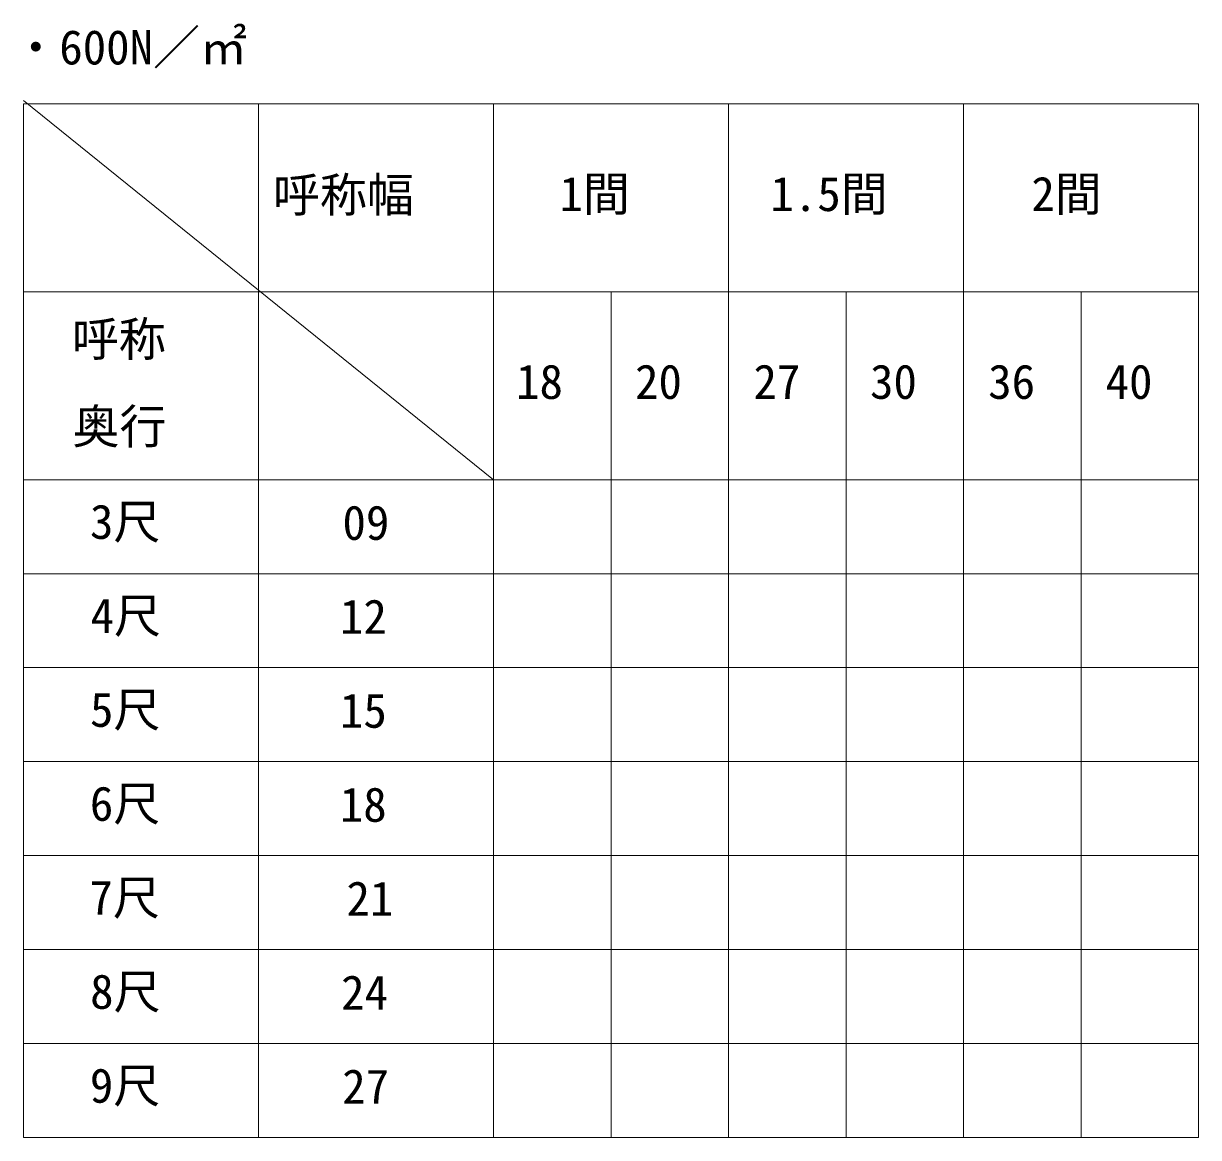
# Model space of a CAD drawing. Units: millimetres, scale not verified. Extents: x -700 to 700, y -1043 to 1037.
# Drawn here: x -240 to 60, y -618.2 to -333.7 of the extents above; entities that cross this region are included whole.
import ezdxf
from ezdxf.enums import TextEntityAlignment as Align

# ---------------------------------------------------------------- set-up
doc = ezdxf.new("R2010")
doc.units = ezdxf.units.MM
doc.header["$LTSCALE"] = 6
doc.layers.add('0-1_TABLE1', color=7, linetype='Continuous', lineweight=18)
doc.layers.add('0-2_USER1', color=3, linetype='Continuous')
doc.styles.add('ＭＳ ゴシック', font='')
doc.styles.get('ＭＳ ゴシック').set_extended_font_data('MS Gothic')

msp = doc.modelspace()

# ---------------------------------------------------------------- linework, layer by layer
at = {"layer": '0-1_TABLE1'}
for p, q in [((-240, -353.35), (-120, -450.2)), ((-120, -354.2), (-120, -618.2)), ((-240, -450.2), (60, -450.2))]:
    msp.add_line(p, q, dxfattribs=at)
for points in [[(-240, -354.2), (-120, -354.2), (60, -354.2)], [(-240, -354.2), (-240, -450.2), (-240, -618.2)], [(-180, -354.2), (-180, -450.2), (-180, -618.2)], [(-60, -354.2), (-60, -450.2), (-60, -618.2)], [(0, -354.2), (0, -450.2), (0, -618.2)], [(60, -354.2), (60, -450.2), (60, -618.2)], [(-240, -402.2), (-120, -402.2), (-90, -402.2), (-60, -402.2), (-30, -402.2), (0, -402.2), (30, -402.2), (60, -402.2)], [(-90, -402.2), (-90, -450.2), (-90, -618.2)], [(-30, -402.2), (-30, -450.2), (-30, -618.2)], [(30, -402.2), (30, -450.2), (30, -618.2)], [(-240, -474.2), (-120, -474.2), (60, -474.2)], [(-240, -498.2), (-120, -498.2), (60, -498.2)], [(-240, -522.2), (-120, -522.2), (60, -522.2)], [(-240, -546.2), (-120, -546.2), (60, -546.2)], [(-240, -570.2), (-120, -570.2), (60, -570.2)], [(-240, -594.2), (-120, -594.2), (60, -594.2)], [(-240, -618.2), (-120, -618.2), (60, -618.2)]]:
    msp.add_lwpolyline(points, dxfattribs=at)

# ---------------------------------------------------------------- texts
at = {"layer": '0-1_TABLE1', "style": 'ＭＳ ゴシック'}
for s, p in [('呼称幅', (-176.318, -384.473)), ('1間', (-103.159, -384.234)), ('1.5間', (-49.295, -384.234)), ('2間', (17.318, -384.234)), ('呼称', (-227.659, -421.314)), ('18', (-114.239, -432.2)), ('20', (-83.864, -432.2)), ('27', (-53.625, -432.2)), ('30', (-23.864, -432.2)), ('36', (6.307, -432.2)), ('40', (36.273, -432.2)), ('奥行', (-227.489, -443.632)), ('3尺', (-223.023, -467.961)), ('09', (-158.557, -468.2)), ('4尺', (-222.886, -491.961)), ('12', (-159.205, -492.2)), ('5尺', (-223.023, -515.961)), ('15', (-159.205, -516.2)), ('6尺', (-223.057, -539.961)), ('18', (-159.239, -540.2)), ('7尺', (-223.159, -563.961)), ('21', (-157.534, -564.2)), ('8尺', (-222.989, -587.961)), ('24', (-158.898, -588.2)), ('9尺', (-223.057, -611.961)), ('27', (-158.625, -612.2))]:
    msp.add_text(s, height=8.798, dxfattribs=at).set_placement(p, align=Align.BOTTOM_LEFT)
at = {"layer": '0-2_USER1', "style": 'ＭＳ ゴシック'}
msp.add_text('・600N／㎡', height=8.798, dxfattribs=at).set_placement((-242.864, -346.791), align=Align.BOTTOM_LEFT)

doc.saveas('drawing.dxf')
